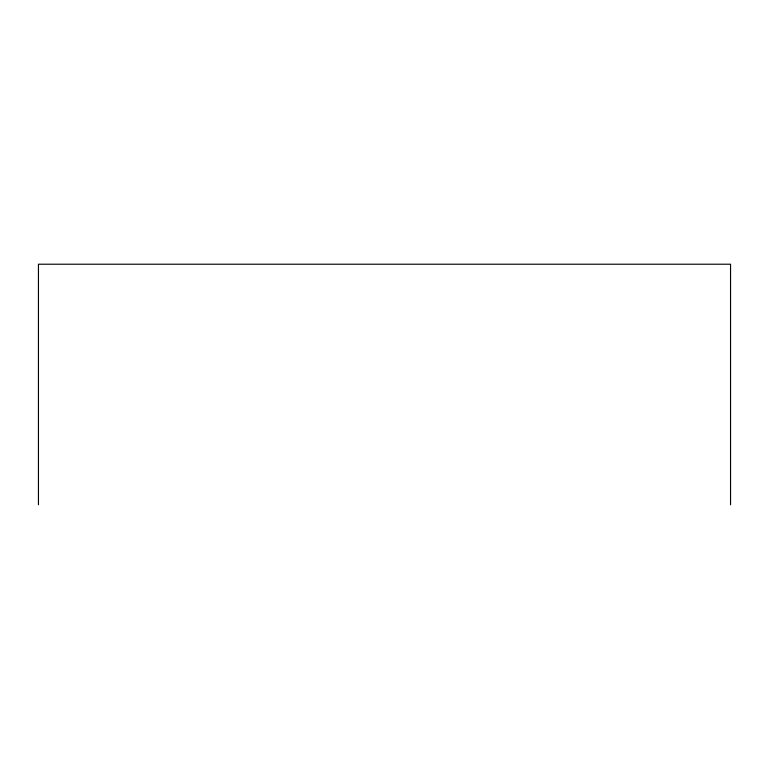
<?xml version="1.0" encoding="UTF-8"?>
<svg xmlns="http://www.w3.org/2000/svg" width="769" height="769" viewBox="0 0 769 769"><rect width="100%" height="100%" fill="white"/><g stroke="black" fill="none" stroke-linecap="round" stroke-linejoin="round"><path stroke-width="1.15" d="M730.55 504.781L730.55 264.219L38.45 264.219L38.45 504.781"/></g></svg>
